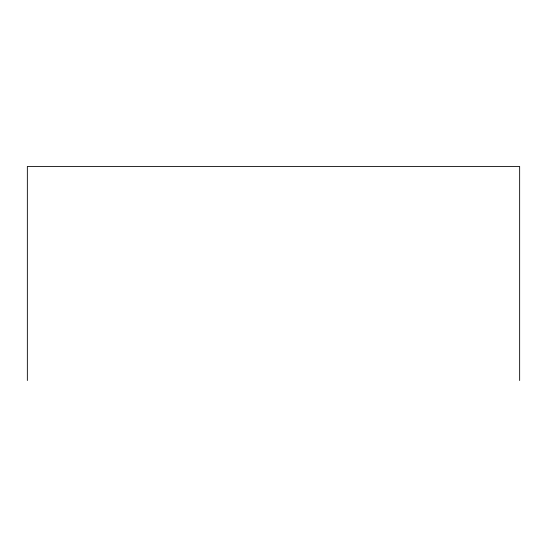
<?xml version="1.0" encoding="UTF-8"?>
<svg xmlns="http://www.w3.org/2000/svg" width="547" height="547" viewBox="0 0 547 547"><rect width="100%" height="100%" fill="white"/><g stroke="black" fill="none" stroke-linecap="round" stroke-linejoin="round"><path stroke-width="0.82" d="M519.65 380.521L519.65 166.479L27.35 166.479L27.35 380.521"/></g></svg>
